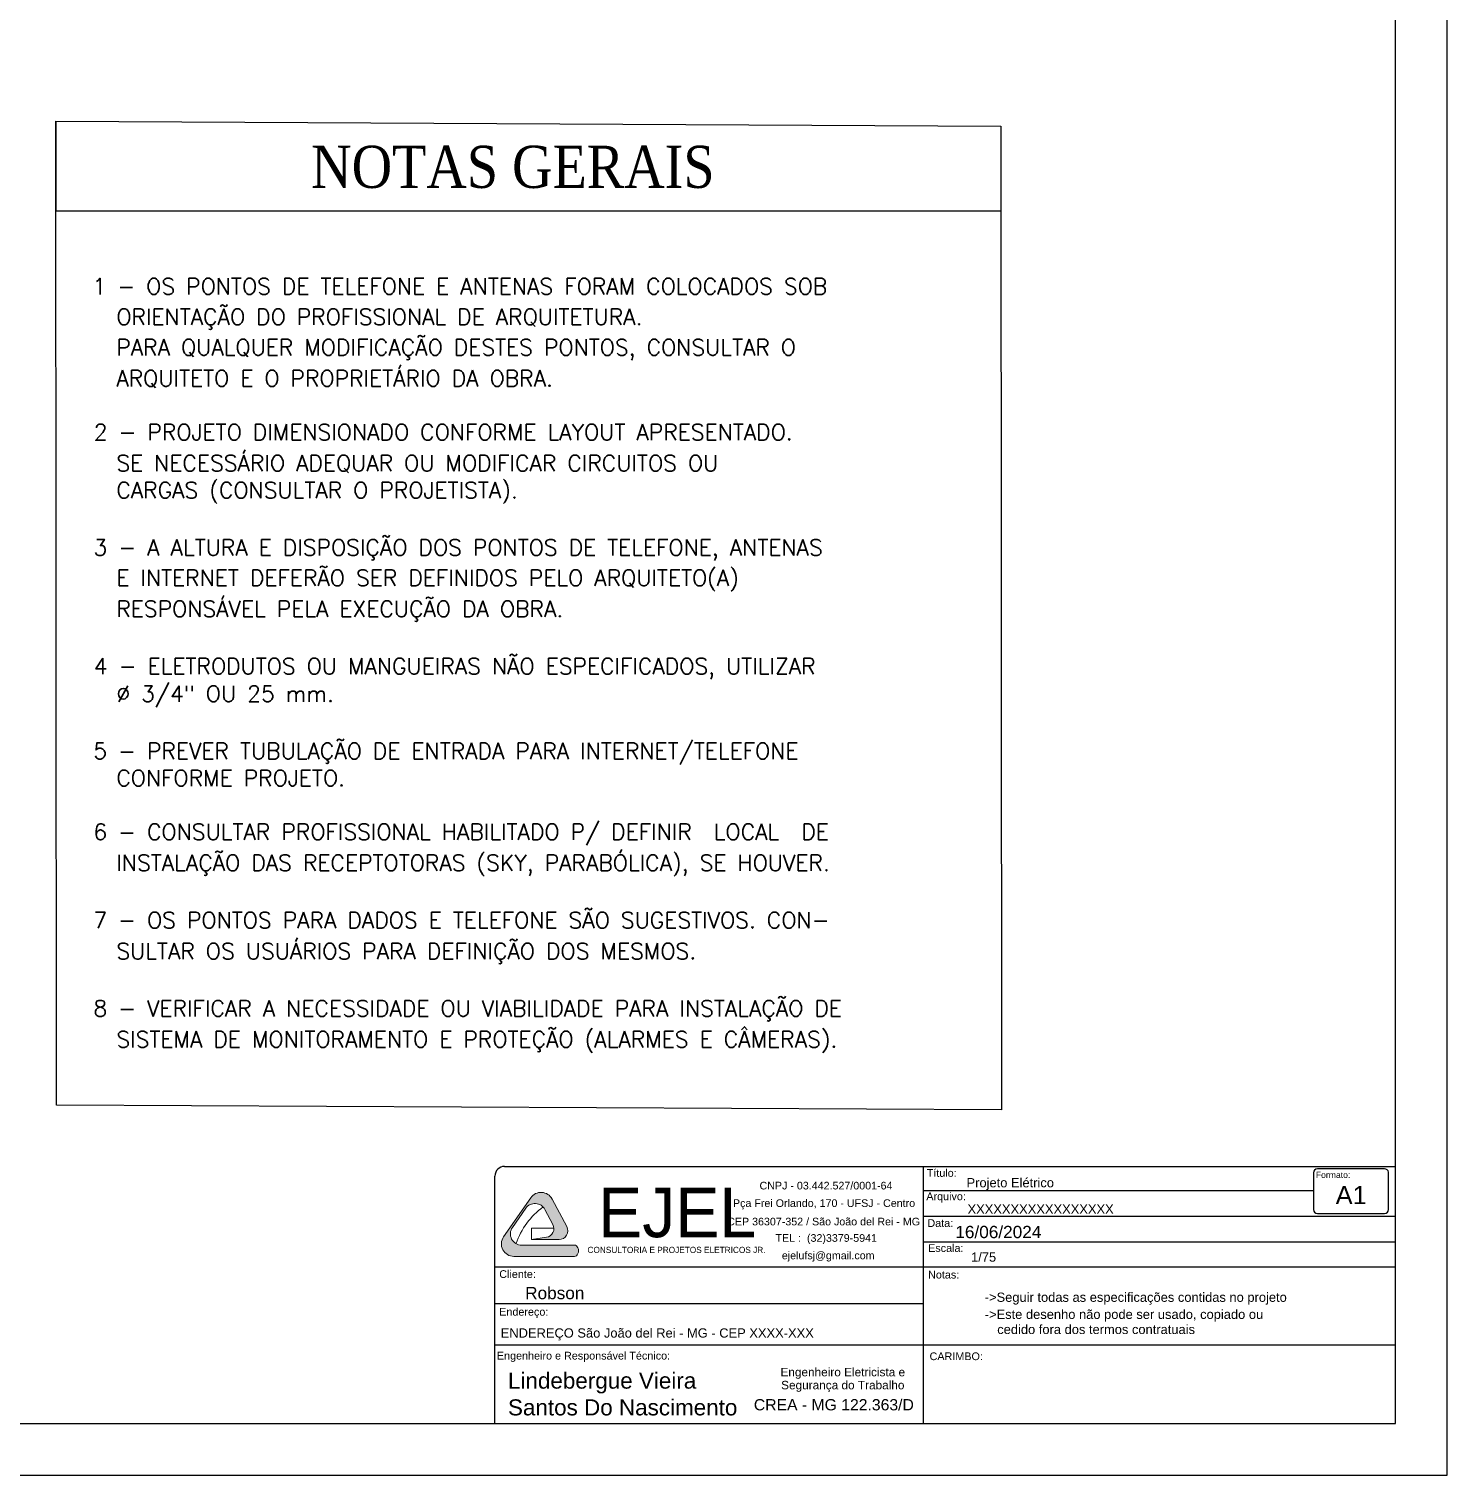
# Model space of a CAD drawing. Header units: millimetres. Extents: x 32721 to 70403, y 1490 to 13922.
# Drawn here: x 44255 to 46322, y 1490 to 3597 of the extents above; entities that cross this region are included whole.
import ezdxf
from ezdxf.enums import TextEntityAlignment as Align

# ---------------------------------------------------------------- set-up
doc = ezdxf.new("R2010")
doc.units = ezdxf.units.MM
for name, color, linetype, lineweight in [('EJEL05130C', 130, 'Continuous', 30), ('EJEL0550C', 50, 'Continuous', 35), ('EJEL0910C', 10, 'Continuous', 9), ('EJELFORMATO', 170, 'Continuous', 25)]:
    doc.layers.add(name, color=color, linetype=linetype, lineweight=lineweight)
doc.styles.add('AGEONE', font='')
doc.styles.add('AR', font='arial.ttf')
doc.styles.add('EST2', font='GARA.TTF')
doc.styles.add('ROMANS', font='romans.shx')
doc.styles.get("Standard").update_dxf_attribs({"font": 'arial.ttf'})
doc.styles.get('AGEONE').set_extended_font_data('Ageone')

msp = doc.modelspace()

# ---------------------------------------------------------------- hatches: boundary and pattern name
at = {"layer": 'EJEL0910C'}
h = msp.add_hatch(color=256, dxfattribs=at)
h.dxf.hatch_style = 1
edge = h.paths.add_edge_path()
edge.add_arc((45007.6893986373, 1849.424133664041), 12.78346861044271, -81.42301880512713, 28.01405766303168, ccw=False)
edge.add_line((45009.59590078847, 1836.783630538717), (44988.03566345223, 1833.531810697888))
edge.add_line((44988.03566345226, 1833.53181069791), (45027.9606083985, 1833.53181069791))
edge.add_arc((45027.96060839834, 1846.315279308343), 12.78346861044283, 270, 388.0140576630249)
edge.add_line((45039.24626841981, 1852.31952344031), (45017.86825575291, 1892.501930682029))
edge.add_arc((45001.74588429372, 1883.924439064911), 18.26209801491666, 28.01405766304973, 145.1095997923744)
edge.add_line((44986.76643992032, 1894.370513455578), (44947.1784764297, 1837.602231440496))
edge.add_arc((44962.15792080321, 1827.156157049802), 18.2620980149165, 145.1095997923639, 269.9862535993906)
edge.add_line((44962.15353936146, 1808.89405956048), (45050.48512591717, 1808.872867050154))
edge.add_ellipse((45050.48725438633, 1817.118610170015), major_axis=(0.002128469265731183, 8.24574311990834), ratio=0.7056061408771387, start_angle=180, end_angle=360.0417428966182)
edge.add_line((45050.48514396584, 1825.3643521958), (44973.47492409097, 1825.346209495718))
edge.add_arc((44973.47068150438, 1841.782097161617), 16.43588821342579, 145.1095997924006, 270.01478972746276, ccw=False)
edge.add_line((44959.98918156864, 1851.183564113147), (44979.35902006974, 1878.959492897319))
edge.add_arc((44992.84052000594, 1869.558025945778), 16.43588821342482, 28.01405766304339, 145.1095997923957, ccw=False)
edge.add_line((45007.35065431919, 1877.277768401182), (45018.9750586591, 1855.428377796015))

# ---------------------------------------------------------------- linework, layer by layer
at = {"layer": 'EJEL05130C'}
for p, q in [((44294.67174436172, 3462.718309727261), (44294.75527500743, 3332.266165854862)), ((44294.75527500743, 3332.266165854862), (45671.89546770079, 3332.266165854862))]:
    msp.add_line(p, q, dxfattribs=at)
at = {"layer": 'EJEL05130C', "ltscale": 0.35}
msp.add_lwpolyline([(44294.67174436172, 3462.718309727261), (45671.81637927632, 3455.780768593825), (45672.65801237628, 2022.340656818694), (44295.51337746169, 2029.278197952198)], close=True, dxfattribs=at)
at = {"layer": 'EJEL0910C'}
for p, q in [((44947.17847642981, 1837.602231440411), (44986.76643992032, 1894.370513455578)), ((44959.98918156864, 1851.183564113147), (44979.35902006997, 1878.959492897367)), ((45007.35065431872, 1877.277768401182), (45018.97505865878, 1855.428377796008)), ((45017.86825575263, 1892.501930682032), (45039.24626841981, 1852.31952344031)), ((45020.46130556383, 1849.967698911307), (44988.03566345226, 1849.967698911307)), ((44988.03566345226, 1833.53181069791), (44988.03566345226, 1849.967698911307)), ((44988.03566345226, 1833.53181069791), (45009.59590078847, 1836.783630538659)), ((45027.96060839834, 1833.53181069791), (44988.03566345226, 1833.53181069791)), ((45027.96060839834, 1833.53181069791), (44988.03566345226, 1833.53181069791)), ((45050.48514396584, 1825.3643521958), (44973.47492409151, 1825.346209495721)), ((45050.48512591727, 1808.872867050159), (44962.15353936146, 1808.89405956048))]:
    msp.add_line(p, q, dxfattribs=at)
for centre, radius, start, end in [((45001.74588429372, 1883.924439064911), 18.26209801491723, 28.01405766281276, 145.109599792919), ((45069.66427168137, 1791.876307126993), 110.225092119706, 126.1074537238135, 161.1486609977741), ((44992.84052000594, 1869.558025945778), 16.43588821342551, 28.01405766281276, 145.109599792919), ((45007.6893986373, 1849.424133664041), 12.78346861044206, 278.5769811941419, 28.01405766281276), ((44962.15792080321, 1827.156157049802), 18.26209801491723, 145.109599792919, 269.9862536000813), ((44973.47068150438, 1841.782097161617), 16.43588821342551, 145.109599792919, 270.0147897296896), ((45027.96060839834, 1846.315279308343), 12.78346861044206, 270, 28.01405766281276)]:
    msp.add_arc(centre, radius, start, end, dxfattribs=at)
msp.add_ellipse((45050.48725438587, 1817.118610170946), major_axis=(0.002128469265731183, 8.245743119908337), ratio=0.7056061408771387, start_param=3.141592653589793, end_param=6.283913858164894, dxfattribs=at)
at = {"layer": 'EJELFORMATO'}
for p, q in [((44948.60439957169, 1940.014106788018), (46247.09525035697, 1940.014106788018)), ((45558.54458686736, 1939.882662628705), (45558.54458686736, 1565.014106788018)), ((44934.59525035697, 1565.014106788018), (44934.59525035697, 1926.004957573299)), ((46127.39035508133, 1930.749992355224), (46127.39035508109, 1877.189835526675)), ((46231.07531202285, 1936.405796490712), (46133.04615921623, 1936.405796490712)), ((46236.73111615636, 1877.189835526675), (46236.73111615636, 1931.767388787572)), ((45558.72587018533, 1905.093996144584), (46127.39035508133, 1905.093996144584)), ((45558.72587018533, 1867.593996144584), (46247.09525035697, 1867.593996144584)), ((46133.04615921623, 1871.534031391246), (46231.07531202285, 1871.534031391246)), ((45558.58823672569, 1830.093996144584), (46247.09525035697, 1830.093996144584)), ((46246.9377269191, 1793.216787584868), (44934.59525035697, 1793.216787584868)), ((44934.59525035697, 1740.234143271155), (45558.58296236771, 1740.234143271155)), ((44934.59525035697, 1680.093996144584), (46246.89112160125, 1680.093996144584))]:
    msp.add_line(p, q, dxfattribs=at)
at = {"layer": 'EJELFORMATO', "color": 7}
msp.add_lwpolyline([(40014.5952503572, 1490.310707265264), (46322.09525035697, 1490.310707265264), (46322.09525035697, 5945.310707265322), (40014.5952503572, 5945.310707265322)], close=True, dxfattribs=at)
at = {"layer": 'EJELFORMATO'}
msp.add_lwpolyline([(46247.09525035697, 1565.310707265264), (46247.09525035697, 5870.310707265322), (40202.0952503572, 5870.310707265322), (40202.0952503572, 1565.310707265264)], close=True, dxfattribs=at)
for centre, radius, start, end in [((44948.60439957169, 1926.004957573299), 14.00914921470303, 90, 180), ((46133.04615921623, 1930.749992355224), 5.655804135211872, 90, 180), ((46231.0276155379, 1930.580255288907), 5.825736455444084, 11.75773836367945, 89.53090260321973), ((46133.04615921623, 1877.189835526675), 5.655804135211872, 180, 270), ((46231.07531202285, 1877.189835526675), 5.655804135211872, 270, 0)]:
    msp.add_arc(centre, radius, start, end, dxfattribs=at)

# ---------------------------------------------------------------- texts
at = {"layer": 'EJEL05130C'}
for s, height, style, p in [('NOTAS GERAIS', 61.49333525881399, 'EST2', (44666.70969532895, 3365.686748028945)), ('1 - OS PONTOS DE TELEFONE E ANTENAS FORAM COLOCADOS SOB', 23.41726083744617, 'ROMANS', (44348.09723783508, 3210.508530113194)), ('  ORIENTAÇÃO DO PROFISSIONAL DE ARQUITETURA.', 23.41726083744617, 'ROMANS', (44350.68495697263, 3166.112640876563)), ('  PARA QUALQUER MODIFICAÇÃO DESTES PONTOS, CONSULTAR O', 23.41726083744617, 'ROMANS', (44350.68495697263, 3121.716751639966)), ('  ARQUITETO E O PROPRIETÁRIO DA OBRA.', 23.41726083744617, 'ROMANS', (44350.68495697263, 3076.570104381997)), ('2 - PROJETO DIMENSIONADO CONFORME LAYOUT APRESENTADO.', 23.41726083744617, 'ROMANS', (44349.87030465154, 2998.113228884115)), ('  SE NECESSÁRIO ADEQUAR OU MODIFICAR CIRCUITOS OU', 23.41726083744617, 'ROMANS', (44350.68495697263, 2952.966581626079)), ('  CARGAS (CONSULTAR O PROJETISTA).', 23.41726083744617, 'ROMANS', (44350.68495697263, 2913.538474190533)), ('3 - A ALTURA E DISPOSIÇÃO DOS PONTOS DE TELEFONE, ANTENAS', 23.41726083744617, 'ROMANS', (44349.45499170353, 2830.113816891531)), ('  E INTERNET DEFERÃO SER DEFINIDOS PELO ARQUITETO(A)', 23.41726083744617, 'ROMANS', (44350.68495697263, 2785.717927654968)), ('  RESPONSÁVEL PELA EXECUÇÃO DA OBRA.', 23.41726083744617, 'ROMANS', (44350.68495697263, 2740.571280396965)), ('4 - ELETRODUTOS OU MANGUEIRAS NÃO ESPECIFICADOS, UTILIZAR', 23.41726083744617, 'ROMANS', (44350.07796112551, 2657.14662309793)), ('  Ø 3/4" OU 25 mm.', 23.41726083744617, 'ROMANS', (44350.68495697263, 2616.999704790886)), ('5 - PREVER TUBULAÇÃO DE ENTRADA PARA INTERNET/TELEFONE', 23.41726083744617, 'ROMANS', (44349.23136165456, 2533.575047491885)), ('  CONFORME PROJETO.', 23.41726083744617, 'ROMANS', (44350.68495697263, 2494.146940056442)), ('6 - CONSULTAR PROFISSIONAL HABILITADO P/ DEFINIR  LOCAL  DE', 23.41726083744617, 'ROMANS', (44349.2952559543, 2415.690064558426)), ('  INSTALAÇÃO DAS RECEPTOTORAS (SKY, PARABÓLICA), SE HOUVER.', 23.41726083744617, 'ROMANS', (44350.68495697263, 2370.543417300456)), ('7 - OS PONTOS PARA DADOS E TELEFONE SÃO SUGESTIVOS. CON-', 23.41726083744617, 'ROMANS', (44349.2952559543, 2287.118760001455)), ('  SULTAR OS USUÁRIOS PARA DEFINIÇÃO DOS MESMOS.', 23.41726083744617, 'ROMANS', (44350.68495697263, 2241.972112743451)), ('8 - VERIFICAR A NECESSIDADE OU VIABILIDADE PARA INSTALAÇÃO DE', 23.41726083744617, 'ROMANS', (44349.35915025397, 2158.547455444348)), ('  SISTEMA DE MONITORAMENTO E PROTEÇÃO (ALARMES E CÂMERAS).', 23.41726083744617, 'ROMANS', (44350.68495697263, 2113.464702486091))]:
    msp.add_text(s, height=height, dxfattribs=dict(at, style=style)).set_placement(p)
at = {"layer": 'EJEL0550C'}
for s, height, p in [('Título:', 11.25, (45563.77442732922, 1924.846851644674)), ('Formato:', 8.999999999999998, (46130.79321514655, 1923.177855522474)), ('Arquivo:', 11.25, (45563.20608180299, 1890.813419857688)), ('Data:', 11.25, (45564.76781963956, 1851.856996680479)), ('Escala:', 11.25, (45565.79054151222, 1815.483171896936)), ('Cliente:', 11.25, (44940.86843576006, 1777.549723027667)), ('Notas:', 11.25, (45565.76663810856, 1776.713427060327)), ('Endereço:', 11.25, (44940.73640561386, 1722.578864673313)), ('Engenheiro e Responsável Técnico:', 11.25, (44937.35539752318, 1658.645291357461)), ('CARIMBO:', 11.25, (45567.91176507788, 1657.765950743793))]:
    msp.add_text(s, height=height, dxfattribs=at).set_placement(p)
at = {"layer": 'EJEL0910C'}
for s, height, style, p in [('CNPJ - 03.442.527/0001-64', 11.13826076444457, 'AR', (45320.12338797541, 1906.470889734614)), ('EJEL', 72.06060324393998, 'AGEONE', (45084.90345367885, 1836.816687056256)), ('A1', 26.45115328053145, 'AR', (46159.75095627669, 1885.036031304902)), ('Pça Frei Orlando, 170 - UFSJ - Centro', 11.13826076444457, 'AR', (45281.42475955936, 1880.951307678464)), ('CEP 36307-352 / São João del Rei - MG', 11.13826076444457, 'AR', (45272.95108119588, 1854.101799194803)), ('TEL :  (32)3379-5941', 11.13826076444457, 'AR', (45343.40042633124, 1830.185977838046)), ('CONSULTORIA E PROJETOS ELETRICOS JR.', 9, 'AGEONE', (45069.39165141739, 1813.871727183796)), ('ejelufsj@gmail.com', 11.13826076444457, 'AR', (45352.61808615507, 1804.762993175464))]:
    msp.add_text(s, height=height, dxfattribs=dict(at, style=style)).set_placement(p)
for s, height, p in [('Projeto Elétrico ', 13.4486808339625, (45621.83430479679, 1909.566961083256)), ('XXXXXXXXXXXXXXXXX', 13.4486808339625, (45623.25430634877, 1871.15720523514)), ('16/06/2024', 17.93157444528338, (45605.46409683171, 1835.501921673821)), ('1/75', 13.4486808339625, (45628.39847106714, 1801.196393088612)), ('Robson', 17.93157444528338, (44978.55321942491, 1746.583818907772)), ('->Seguir todas as especificações contidas no projeto', 13.4486808339625, (45648.35286758214, 1742.712648597415)), ('->Este desenho não pode ser usado, copiado ou', 13.4486808339625, (45648.35286758214, 1717.810163638656)), ('    cedido fora dos termos contratuais', 13.4486808339625, (45645.65449868728, 1695.814188514181)), ('ENDEREÇO São João del Rei - MG - CEP XXXX-XXX', 13.4486808339625, (44943.00658519979, 1690.602996577654))]:
    msp.add_text(s, height=height, dxfattribs=at).set_placement(p)
at = {"layer": 'EJEL0910C', "style": 'AR'}
for s, p in [('Engenheiro Eletricista e', (45441.4518980704, 1634.217282139594)), ('Segurança do Trabalho', (45441.4518980704, 1615.274922022494))]:
    msp.add_text(s, height=12.312, dxfattribs=at).set_placement(p, align=Align.CENTER)
at = {"layer": 'EJEL0910C'}
msp.add_text('CREA - MG 122.363/D', height=16.41600000000005, dxfattribs=at).set_placement((45428.42979053234, 1584.582427721216), align=Align.CENTER)
at = {"layer": 'EJEL0910C', "insert": (44953.51551754892, 1639.639800005297), "char_height": 23.40000000000007, "attachment_point": 1, "style": 'AR'}
msp.add_mtext_dynamic_manual_height_columns('Lindebergue Vieira Santos Do Nascimento', width=341.341735137139, gutter_width=1811.922514845056, heights=[0], dxfattribs=at)

doc.saveas('drawing.dxf')
